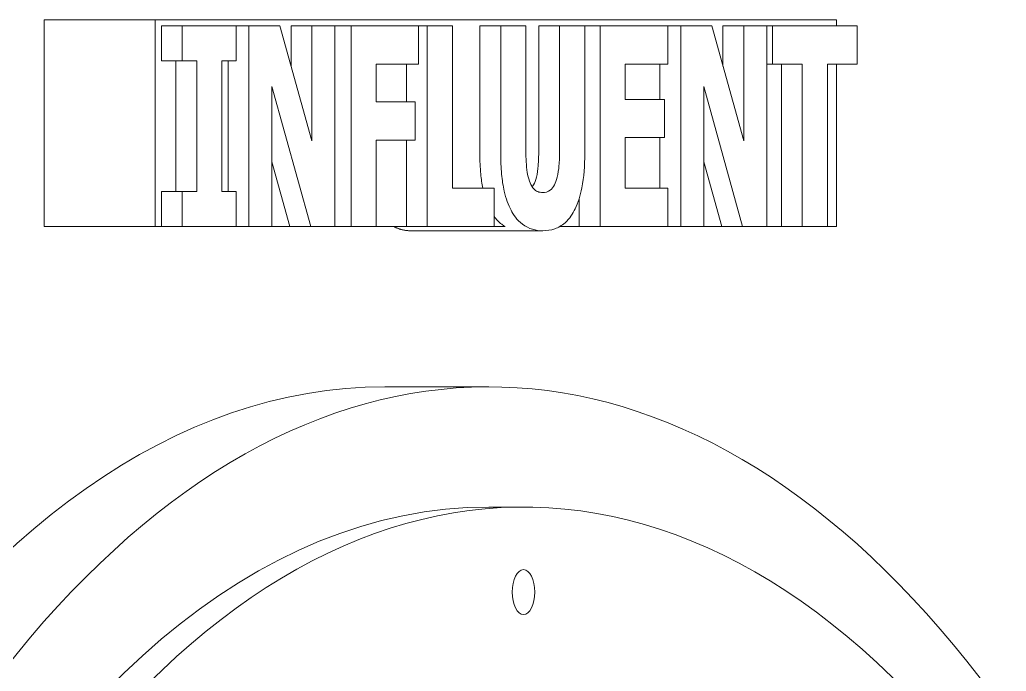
# Model space of a CAD drawing. Header units: inches. Extents: x 19 to 503, y 7 to 322.
# Drawn here: x 268.314 to 269.853, y 109.425 to 110.441 of the extents above; entities that cross this region are included whole.
import ezdxf

# ---------------------------------------------------------------- set-up
doc = ezdxf.new("R2010")
doc.units = ezdxf.units.IN
doc.header["$LTSCALE"] = 15
doc.header["$MEASUREMENT"] = 0
doc.layers.add('Visible (ANSI)', color=7, linetype='Continuous', lineweight=50)

msp = doc.modelspace()

# ---------------------------------------------------------------- linework, layer by layer
at = {"layer": 'Visible (ANSI)', "linetype": 'Continuous', "lineweight": 18}
for p, q in [((268.35209, 110.11867), (268.35209, 110.44117)), ((268.35209, 110.44117), (268.52529, 110.44117)), ((268.52529, 110.44117), (269.58779, 110.44117)), ((268.52529, 110.11867), (268.52529, 110.44117)), ((268.53518, 110.43167), (268.53518, 110.37713)), ((268.53518, 110.43167), (268.56766, 110.43167)), ((268.65187, 110.43167), (268.56766, 110.43167)), ((268.56766, 110.43167), (268.56766, 110.37713)), ((268.65187, 110.43167), (268.6716, 110.43167)), ((268.65187, 110.37713), (268.65187, 110.43167)), ((268.71979, 110.43167), (268.6716, 110.43167)), ((268.6716, 110.43167), (268.6716, 110.11867)), ((268.76976, 110.25234), (268.71979, 110.43167)), ((268.73728, 110.43167), (268.73728, 110.36889)), ((268.73728, 110.43167), (268.76976, 110.43167)), ((268.80565, 110.43167), (268.76976, 110.43167)), ((268.76976, 110.43167), (268.76976, 110.25234)), ((268.80565, 110.43167), (268.83108, 110.43167)), ((268.80565, 110.11867), (268.80565, 110.43167)), ((268.93584, 110.43167), (268.83108, 110.43167)), ((268.83108, 110.43167), (268.83108, 110.11867)), ((268.93584, 110.37206), (268.93584, 110.43167)), ((268.93584, 110.43167), (268.94973, 110.43167)), ((268.98905, 110.43167), (268.94973, 110.43167)), ((268.94973, 110.43167), (268.94973, 110.11867)), ((268.98905, 110.17827), (268.98905, 110.43167)), ((269.03172, 110.43167), (269.03172, 110.23179)), ((269.03172, 110.43167), (269.06419, 110.43167)), ((269.10351, 110.43167), (269.06419, 110.43167)), ((269.06419, 110.43167), (269.06419, 110.23179)), ((269.10351, 110.23636), (269.10351, 110.43167)), ((269.12354, 110.43167), (269.12354, 110.23636)), ((269.12354, 110.43167), (269.15601, 110.43167)), ((269.19533, 110.43167), (269.15601, 110.43167)), ((269.15601, 110.43167), (269.15601, 110.23636)), ((269.19533, 110.43167), (269.21911, 110.43167)), ((269.19533, 110.23205), (269.19533, 110.43167)), ((269.32488, 110.43167), (269.21911, 110.43167)), ((269.21911, 110.43167), (269.21911, 110.11867)), ((269.32488, 110.43167), (269.34512, 110.43167)), ((269.32488, 110.37206), (269.32488, 110.43167)), ((269.39331, 110.43167), (269.34512, 110.43167)), ((269.34512, 110.43167), (269.34512, 110.11867)), ((269.44328, 110.25234), (269.39331, 110.43167)), ((269.4108, 110.43167), (269.4108, 110.36889)), ((269.4108, 110.43167), (269.44328, 110.43167)), ((269.47917, 110.43167), (269.44328, 110.43167)), ((269.44328, 110.43167), (269.44328, 110.25234)), ((269.47917, 110.11867), (269.47917, 110.43167)), ((269.47917, 110.43167), (269.48837, 110.43167)), ((269.62027, 110.43167), (269.48837, 110.43167)), ((269.48837, 110.43167), (269.48837, 110.37206)), ((269.58779, 110.44117), (269.58779, 110.43167)), ((269.62027, 110.37206), (269.62027, 110.43167)), ((268.53518, 110.37713), (268.56766, 110.37713)), ((268.55763, 110.37713), (268.55763, 110.1732)), ((268.56766, 110.37713), (268.59011, 110.37713)), ((268.59011, 110.37713), (268.59011, 110.1732)), ((268.62942, 110.37713), (268.65187, 110.37713)), ((268.62942, 110.1732), (268.62942, 110.37713)), ((268.63912, 110.37713), (268.63912, 110.1732)), ((268.87014, 110.37206), (268.93584, 110.37206)), ((268.87014, 110.31296), (268.87014, 110.37206)), ((268.91725, 110.37206), (268.91725, 110.31296)), ((269.25818, 110.31702), (269.25818, 110.37206)), ((269.25818, 110.37206), (269.32488, 110.37206)), ((269.31264, 110.37206), (269.31264, 110.31702)), ((269.47917, 110.37206), (269.48837, 110.37206)), ((269.48837, 110.37206), (269.53466, 110.37206)), ((269.50218, 110.37206), (269.50218, 110.11867)), ((269.53466, 110.37206), (269.53466, 110.11867)), ((269.57398, 110.37206), (269.62027, 110.37206)), ((269.57398, 110.11867), (269.57398, 110.37206)), ((269.58779, 110.37206), (269.58779, 110.11867)), ((268.70749, 110.3368), (268.76785, 110.11867)), ((268.70749, 110.11867), (268.70749, 110.3368)), ((269.38101, 110.11867), (269.38101, 110.3368)), ((269.38101, 110.3368), (269.44138, 110.11867)), ((268.93064, 110.31296), (268.87014, 110.31296)), ((268.93064, 110.25335), (268.93064, 110.31296)), ((269.31968, 110.31702), (269.25818, 110.31702)), ((269.31968, 110.25741), (269.31968, 110.31702)), ((268.87014, 110.11867), (268.87014, 110.25335)), ((268.87014, 110.25335), (268.93064, 110.25335)), ((268.91725, 110.25335), (268.91725, 110.11867)), ((269.25818, 110.25741), (269.31968, 110.25741)), ((269.25818, 110.17827), (269.25818, 110.25741)), ((269.31264, 110.25741), (269.31264, 110.17827)), ((268.70749, 110.21945), (268.73538, 110.11867)), ((269.38101, 110.21945), (269.4089, 110.11867)), ((268.53518, 110.1732), (268.53518, 110.11867)), ((268.53518, 110.1732), (268.56766, 110.1732)), ((268.56766, 110.1732), (268.56766, 110.11867)), ((268.59011, 110.1732), (268.56766, 110.1732)), ((268.65187, 110.1732), (268.62942, 110.1732)), ((268.65187, 110.11867), (268.65187, 110.1732)), ((269.05411, 110.17827), (268.98905, 110.17827)), ((269.05411, 110.11867), (269.05411, 110.17827)), ((269.32488, 110.17827), (269.25818, 110.17827)), ((269.32488, 110.11867), (269.32488, 110.17827)), ((269.18664, 110.16228), (269.18664, 110.11867)), ((268.35209, 110.11867), (268.52529, 110.11867)), ((268.53518, 110.11867), (268.52529, 110.11867)), ((268.53518, 110.11867), (268.56766, 110.11867)), ((268.56766, 110.11867), (268.65187, 110.11867)), ((268.65187, 110.11867), (268.6716, 110.11867)), ((268.6716, 110.11867), (268.70749, 110.11867)), ((268.73538, 110.11867), (268.70749, 110.11867)), ((268.73538, 110.11867), (268.76785, 110.11867)), ((268.76785, 110.11867), (268.80565, 110.11867)), ((268.80565, 110.11867), (268.83108, 110.11867)), ((268.83108, 110.11867), (268.87014, 110.11867)), ((268.91725, 110.11867), (268.87014, 110.11867)), ((268.91725, 110.11867), (268.94973, 110.11867)), ((268.92408, 110.11207), (269.12976, 110.11207)), ((268.94973, 110.11867), (269.05411, 110.11867)), ((269.07105, 110.11867), (269.05411, 110.11867)), ((269.18664, 110.11867), (269.1563, 110.11867)), ((269.18664, 110.11867), (269.21911, 110.11867)), ((269.21911, 110.11867), (269.32488, 110.11867)), ((269.32488, 110.11867), (269.34512, 110.11867)), ((269.34512, 110.11867), (269.38101, 110.11867)), ((269.4089, 110.11867), (269.38101, 110.11867)), ((269.4089, 110.11867), (269.44138, 110.11867)), ((269.44138, 110.11867), (269.47917, 110.11867)), ((269.50218, 110.11867), (269.47917, 110.11867)), ((269.50218, 110.11867), (269.53466, 110.11867)), ((269.53466, 110.11867), (269.57398, 110.11867)), ((269.58779, 110.11867), (269.57398, 110.11867)), ((268.88334, 109.86867), (269.04572, 109.86867)), ((269.04572, 109.68117), (269.09984, 109.68117))]:
    msp.add_line(p, q, dxfattribs=at)
for centre, major_axis, start_param, end_param in [((269.04572, 107.05617), (0, 2.8125), 5.6719299, 8.9488413), ((269.09984, 107.05617), (0, -2.625), 2.6486674, 6.3336103), ((268.88334, 107.05617), (0, 2.8125), 0, 2.665656), ((269.04572, 107.05617), (0, -2.625), 3.1415927, 6.2831853)]:
    msp.add_ellipse(centre, major_axis=major_axis, ratio=0.5, start_param=start_param, end_param=end_param, dxfattribs=at)
msp.add_ellipse((269.09984, 109.54856), major_axis=(0, -0.035), ratio=0.5, dxfattribs=at)
for points, knots in [([(269.03172, 110.23179), (269.03172, 110.22129), (269.03212, 110.21069), (269.03384, 110.19281), (269.03488, 110.1854), (269.03631, 110.17827)], [-0.82187798, -0.82187798, -0.82187798, -0.82187798, -0.6544335, -0.6544335, -0.53183061, -0.53183061, -0.53183061, -0.53183061]), ([(269.06419, 110.23179), (269.06419, 110.22129), (269.0646, 110.21069), (269.06648, 110.19115), (269.06783, 110.18215), (269.07237, 110.16236), (269.07588, 110.15242), (269.08374, 110.13769), (269.08928, 110.12893), (269.10818, 110.11465), (269.11915, 110.11207), (269.12976, 110.11207)], [-0.82187798, -0.82187798, -0.82187798, -0.82187798, -0.6544335, -0.6544335, -0.50490958, -0.50490958, -0.30747841, -0.30747841, -0.16166829, -0.16166829, 0, 0, 0, 0]), ([(269.12976, 110.17168), (269.12714, 110.17168), (269.12447, 110.1721), (269.11968, 110.17414), (269.11752, 110.1756), (269.11341, 110.18003), (269.11158, 110.18298), (269.10867, 110.19002), (269.10704, 110.19509), (269.10403, 110.21343), (269.10351, 110.22536), (269.10351, 110.23636)], [-0.35781975, -0.35781975, -0.35781975, -0.35781975, -0.28180287, -0.28180287, -0.21609433, -0.21609433, -0.14668132, -0.14668132, -0.08378729, -0.08378729, 0, 0, 0, 0]), ([(269.12354, 110.23636), (269.12354, 110.22879), (269.1233, 110.22092), (269.12211, 110.20744), (269.12128, 110.20134), (269.11873, 110.19067), (269.11727, 110.18677), (269.11496, 110.18241), (269.11426, 110.18127), (269.11352, 110.18023)], [-0.21736344, -0.21736344, -0.21736344, -0.21736344, -0.17163752, -0.17163752, -0.13475897, -0.13475897, -0.10039019, -0.10039019, -0.0864537, -0.0864537, -0.0864537, -0.0864537]), ([(269.15601, 110.23636), (269.15601, 110.22879), (269.15578, 110.22092), (269.15459, 110.20744), (269.15375, 110.20134), (269.15121, 110.19067), (269.14975, 110.18677), (269.14617, 110.18001), (269.14391, 110.17732), (269.13774, 110.17264), (269.13369, 110.17168), (269.12976, 110.17168)], [-0.21736344, -0.21736344, -0.21736344, -0.21736344, -0.17163752, -0.17163752, -0.13475897, -0.13475897, -0.10039019, -0.10039019, -0.05983154, -0.05983154, 0, 0, 0, 0]), ([(269.12976, 110.11207), (269.1361, 110.11207), (269.14254, 110.11296), (269.15419, 110.11715), (269.15954, 110.12016), (269.17181, 110.13099), (269.1768, 110.13891), (269.18498, 110.15577), (269.18842, 110.16675), (269.19413, 110.19578), (269.19533, 110.21405), (269.19533, 110.23205)], [-0.43360447, -0.43360447, -0.43360447, -0.43360447, -0.37067396, -0.37067396, -0.3160228, -0.3160228, -0.237534, -0.237534, -0.13714171, -0.13714171, 0, 0, 0, 0]), ([(269.0541, 110.13409), (269.05713, 110.13), (269.06095, 110.12579), (269.0675, 110.12085), (269.06926, 110.11969), (269.07105, 110.11867)], [-0.23995445, -0.23995445, -0.23995445, -0.23995445, -0.16166829, -0.16166829, -0.1334877, -0.1334877, -0.1334877, -0.1334877])]:
    msp.add_open_spline(points, degree=3, knots=knots, dxfattribs=at)
msp.add_open_spline([(268.92408, 110.11207), (268.90938, 110.11207), (268.89784, 110.11867)], degree=2, dxfattribs=at)

doc.saveas('drawing.dxf')
